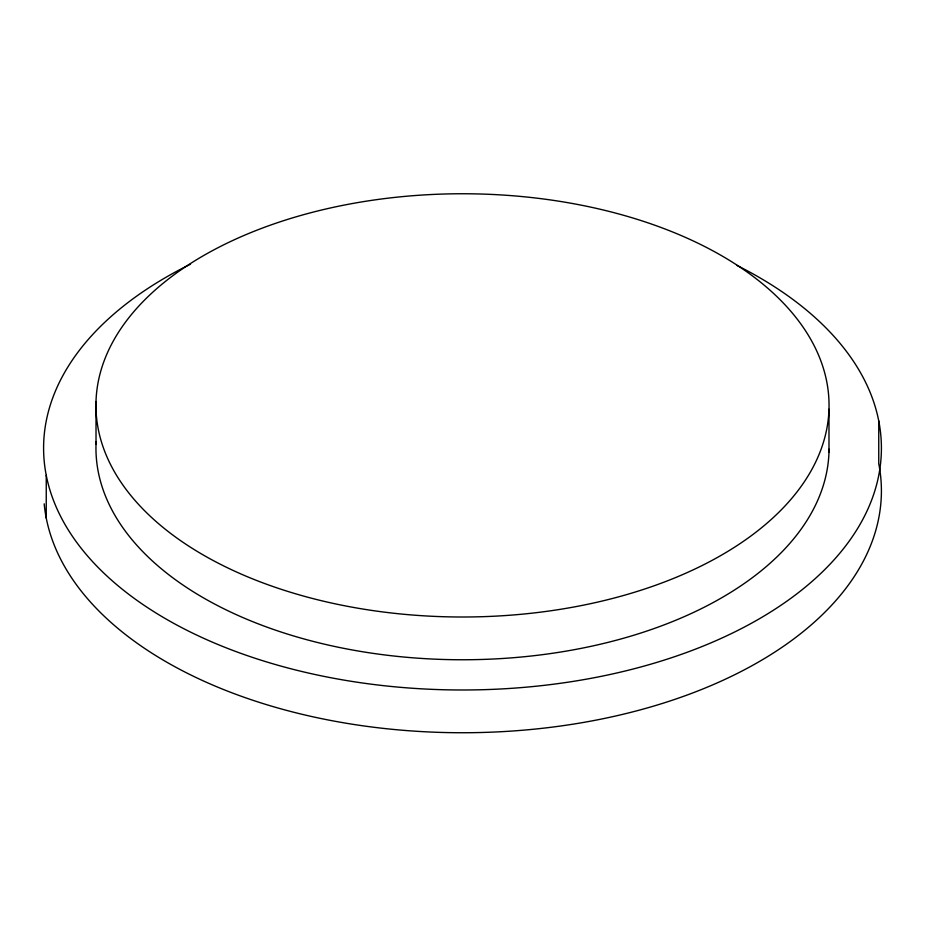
<?xml version="1.0" encoding="UTF-8"?>
<svg xmlns="http://www.w3.org/2000/svg" width="925" height="925" viewBox="0 0 925 925"><rect width="100%" height="100%" fill="white"/><g stroke="black" fill="none" stroke-linecap="round" stroke-linejoin="round"><path stroke-width="1.39" d="M878.75 420.944L878.75 463.691A418.909 241.853 0 0 1 497.257 731.906A418.909 241.853 0 0 1 44.192 503.813M828.985 409.232A366.543 211.617 0 0 1 273.476 586.693A366.543 211.617 0 0 1 285.05 220.208A366.543 211.617 0 0 1 828.985 409.232L828.985 451.99M96.015 401.519L96.015 444.278M46.25 475.323L46.25 518.081M737.04 265.463A418.909 241.853 0 0 1 764.836 615.541A418.909 241.853 0 0 1 157.84 614.131A418.909 241.853 0 0 1 190.515 264.192M829.043 449.18A366.543 211.617 0 0 1 455.875 659.722A366.543 211.617 0 0 1 96.131 441.537"/></g></svg>
